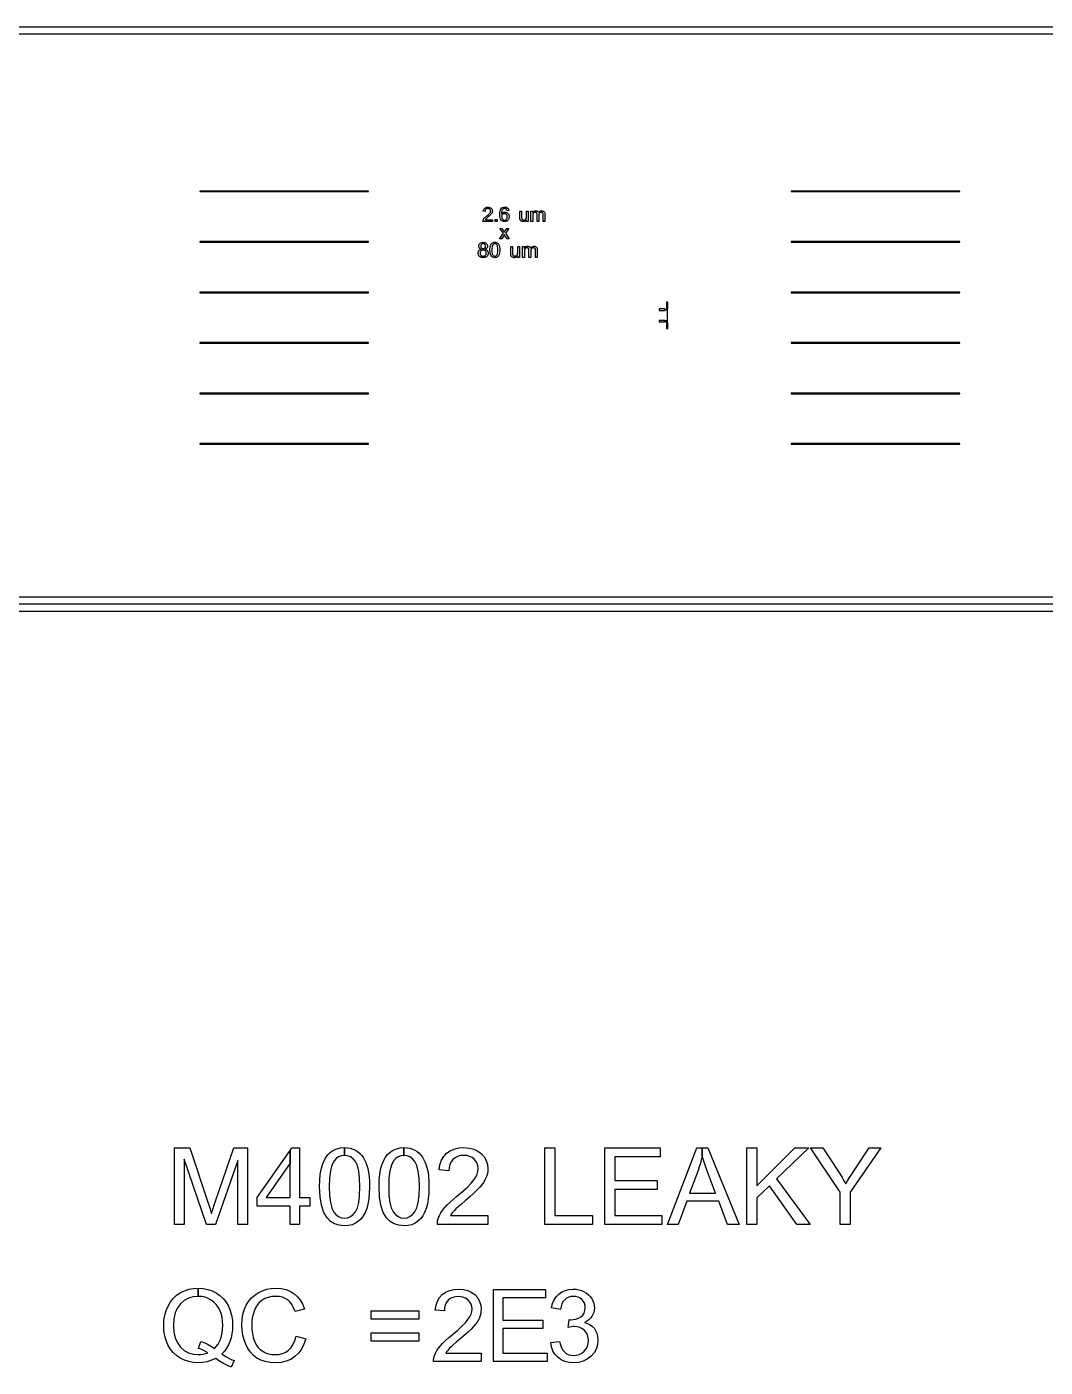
# Model space of a CAD drawing. Extents: x -47275 to 45580, y -34000 to 39989.
# Drawn here: x -3869 to 3191, y 24711 to 34000 of the extents above; entities that cross this region are included whole.
import ezdxf

# ---------------------------------------------------------------- set-up
doc = ezdxf.new("R2010")
doc.units = 0
doc.layers.add('Hybrids', color=5, linetype='CONTINUOUS')

# ---------------------------------------------------------------- blocks, each defined once
blk = doc.blocks.new('lowQ')
at = {"layer": 'Hybrids', "linetype": 'CONTINUOUS'}
for points in [[(0, 19950), (20000, 19950), (20000, 20000), (0, 20000), (0, 19950)], [(7155.223, 15700), (7155.223, 16230.686), (7260.926, 16230.686), (7386.538, 15854.934), (7394.502, 15830.318), (7401.38, 15808.96), (7407.172, 15790.861), (7411.878, 15776.381), (7416.946, 15792.309), (7423.462, 15811.856), (7431.064, 15835.024), (7440.114, 15861.45), (7567.175, 16230.686), (7661.656, 16230.686), (7661.656, 15700), (7593.962, 15700), (7593.962, 16144.169), (7439.752, 15700), (7376.403, 15700), (7222.916, 16151.771), (7222.916, 15700), (7155.223, 15700)], [(8022.565, 16230.686), (8022.565, 15886.79), (8094.241, 15886.79), (8094.241, 15827.06), (8022.565, 15827.06), (8022.565, 15700), (7957.406, 15700), (7957.406, 15827.06), (7727.176, 15827.06), (7727.176, 15886.79), (7957.406, 16213.722), (7957.406, 16126.069), (7791.25, 15886.79), (7957.406, 15886.79), (7957.406, 16126.069), (7957.406, 16213.722), (7969.352, 16230.686), (8022.565, 16230.686)], [(8333.881, 16232.858), (8354.515, 16231.772), (8373.701, 16228.514), (8391.801, 16223.084), (8408.815, 16215.482), (8424.018, 16205.708), (8438.136, 16194.486), (8450.806, 16181.092), (8462.028, 16165.889), (8471.802, 16148.875), (8480.49, 16130.051), (8488.092, 16109.417), (8494.97, 16086.973), (8500.038, 16061.634), (8503.658, 16032.312), (8505.83, 15999.008), (8506.916, 15961.723), (8505.468, 15917.197), (8501.848, 15877.016), (8496.056, 15841.54), (8487.73, 15810.77), (8476.87, 15783.621), (8463.476, 15759.729), (8447.91, 15739.095), (8430.172, 15722.081), (8409.901, 15708.325), (8387.095, 15698.553), (8361.755, 15692.761), (8333.881, 15690.951), (8297.32, 15694.209), (8265.102, 15704.705), (8237.228, 15721.719), (8213.337, 15745.973), (8190.169, 15783.983), (8173.879, 15832.852), (8164.105, 15891.857), (8160.847, 15961.723), (8161.933, 16006.248), (8165.553, 16046.43), (8171.345, 16081.905), (8180.033, 16113.037), (8190.893, 16139.825), (8203.925, 16163.717), (8219.491, 16184.35), (8237.59, 16201.726), (8257.862, 16215.12), (8280.668, 16224.894), (8306.008, 16230.686), (8333.157, 16232.801), (8333.157, 16178.92), (8311.8, 16176.386), (8292.614, 16169.147), (8275.962, 16157.201), (8261.482, 16140.911), (8246.64, 16111.227), (8236.142, 16071.77), (8229.626, 16021.814), (8227.816, 15961.723), (8229.626, 15901.631), (8235.418, 15852.762), (8244.83, 15814.752), (8258.224, 15787.603), (8274.152, 15768.417), (8292.252, 15755.023), (8312.162, 15747.059), (8333.881, 15744.525), (8355.239, 15747.059), (8375.149, 15755.385), (8392.887, 15768.779), (8409.177, 15787.965), (8422.57, 15815.114), (8431.982, 15853.124), (8437.774, 15901.993), (8439.946, 15961.723), (8437.774, 16021.452), (8431.982, 16070.684), (8422.57, 16108.693), (8409.177, 16135.843), (8392.887, 16154.667), (8374.787, 16168.061), (8354.877, 16176.024), (8333.157, 16178.92), (8333.157, 16232.801), (8333.881, 16232.858)], [(8746.194, 16232.858), (8766.828, 16231.772), (8786.014, 16228.514), (8804.114, 16223.084), (8821.128, 16215.482), (8836.331, 16205.708), (8850.449, 16194.486), (8863.119, 16181.092), (8874.341, 16165.889), (8884.115, 16148.875), (8892.803, 16130.051), (8900.405, 16109.417), (8907.283, 16086.973), (8912.351, 16061.634), (8915.971, 16032.312), (8918.143, 15999.008), (8919.229, 15961.723), (8917.781, 15917.197), (8914.161, 15877.016), (8908.369, 15841.54), (8900.043, 15810.77), (8889.183, 15783.621), (8875.789, 15759.729), (8860.223, 15739.095), (8842.485, 15722.081), (8822.214, 15708.325), (8799.408, 15698.553), (8774.068, 15692.761), (8746.194, 15690.951), (8709.633, 15694.209), (8677.415, 15704.705), (8649.541, 15721.719), (8625.65, 15745.973), (8602.482, 15783.983), (8586.192, 15832.852), (8576.418, 15891.857), (8573.16, 15961.723), (8574.246, 16006.248), (8577.866, 16046.43), (8583.658, 16081.905), (8592.346, 16113.037), (8603.206, 16139.825), (8616.238, 16163.717), (8631.804, 16184.35), (8649.903, 16201.726), (8670.175, 16215.12), (8692.981, 16224.894), (8718.321, 16230.686), (8745.47, 16232.801), (8745.47, 16178.92), (8724.113, 16176.386), (8704.927, 16169.147), (8688.275, 16157.201), (8673.795, 16140.911), (8658.953, 16111.227), (8648.455, 16071.77), (8641.939, 16021.814), (8640.129, 15961.723), (8641.939, 15901.631), (8647.731, 15852.762), (8657.143, 15814.752), (8670.537, 15787.603), (8686.465, 15768.417), (8704.565, 15755.023), (8724.475, 15747.059), (8746.194, 15744.525), (8767.552, 15747.059), (8787.462, 15755.385), (8805.2, 15768.779), (8821.49, 15787.965), (8834.883, 15815.114), (8844.295, 15853.124), (8850.087, 15901.993), (8852.259, 15961.723), (8850.087, 16021.452), (8844.295, 16070.684), (8834.883, 16108.693), (8821.49, 16135.843), (8805.2, 16154.667), (8787.1, 16168.061), (8767.19, 16176.024), (8745.47, 16178.92), (8745.47, 16232.801), (8746.194, 16232.858)], [(9327.922, 15762.625), (9327.922, 15700), (8977.147, 15700), (8977.147, 15711.583), (8978.595, 15722.805), (8981.129, 15734.027), (8984.749, 15745.249), (8992.351, 15762.987), (9002.125, 15780.725), (9013.709, 15798.1), (9027.465, 15815.838), (9043.755, 15833.576), (9063.664, 15853.124), (9086.47, 15873.758), (9112.896, 15896.201), (9152.353, 15929.505), (9185.295, 15959.551), (9210.997, 15985.614), (9229.821, 16008.42), (9242.852, 16028.692), (9252.626, 16048.602), (9258.056, 16068.15), (9260.228, 16086.973), (9258.418, 16105.435), (9252.988, 16122.449), (9244.3, 16138.015), (9232.355, 16152.133), (9217.513, 16163.717), (9200.499, 16172.043), (9181.313, 16177.11), (9160.317, 16178.92), (9137.874, 16177.11), (9117.964, 16171.681), (9100.226, 16162.993), (9085.022, 16150.685), (9072.352, 16135.119), (9063.664, 16117.019), (9058.234, 16096.023), (9056.424, 16072.494), (8989.455, 16079.372), (8995.247, 16114.485), (9005.745, 16145.255), (9020.949, 16171.319), (9041.221, 16193.4), (9065.474, 16210.414), (9093.71, 16222.722), (9125.566, 16230.324), (9161.765, 16232.858), (9197.965, 16229.962), (9230.183, 16221.998), (9258.418, 16208.966), (9282.672, 16190.504), (9301.858, 16168.061), (9315.976, 16143.083), (9324.302, 16115.571), (9327.198, 16085.525), (9326.112, 16069.598), (9323.94, 16053.67), (9319.596, 16038.104), (9314.166, 16022.9), (9306.564, 16006.972), (9296.79, 15991.044), (9284.844, 15974.755), (9270.726, 15958.103), (9252.988, 15939.279), (9230.545, 15917.559), (9203.033, 15892.581), (9170.453, 15864.708), (9143.666, 15841.902), (9122.308, 15823.078), (9106.018, 15808.236), (9095.158, 15797.738), (9087.194, 15788.689), (9079.954, 15780.001), (9073.438, 15771.313), (9067.646, 15762.625), (9327.922, 15762.625)], [(9721.315, 15700), (9721.315, 16230.686), (9791.542, 16230.686), (9791.542, 15762.625), (10052.903, 15762.625), (10052.903, 15700), (9721.315, 15700)], [(10137.972, 15700), (10137.972, 16230.686), (10521.688, 16230.686), (10521.688, 16168.061), (10208.199, 16168.061), (10208.199, 16005.524), (10501.778, 16005.524), (10501.778, 15943.261), (10208.199, 15943.261), (10208.199, 15762.625), (10533.996, 15762.625), (10533.996, 15700), (10137.972, 15700)], [(10852.19, 16230.686), (11069.387, 15700), (10989.386, 15700), (10927.485, 15860.726), (10705.581, 15860.726), (10647.3, 15700), (10572.729, 15700), (10776.532, 16230.686), (10812.732, 16230.686), (10812.732, 16174.939), (10806.94, 16149.237), (10800.424, 16123.897), (10792.822, 16098.557), (10784.134, 16073.58), (10725.853, 15917.921), (10905.765, 15917.921), (10850.38, 16064.892), (10838.434, 16096.747), (10828.298, 16125.707), (10819.61, 16151.771), (10812.732, 16174.939), (10812.732, 16230.686), (10852.19, 16230.686)], [(11122.6, 15700), (11122.6, 16230.686), (11192.827, 16230.686), (11192.827, 15967.515), (11456.36, 16230.686), (11551.565, 16230.686), (11328.938, 16015.66), (11561.339, 15700), (11468.668, 15700), (11279.706, 15968.601), (11192.827, 15883.894), (11192.827, 15700), (11122.6, 15700)], [(11769.486, 15700), (11769.486, 15924.799), (11564.958, 16230.686), (11650.39, 16230.686), (11755.006, 16070.684), (11769.124, 16048.24), (11782.88, 16025.796), (11795.912, 16003.352), (11808.944, 15980.909), (11821.252, 16002.266), (11835.37, 16025.072), (11850.211, 16048.964), (11866.863, 16074.666), (11969.67, 16230.686), (12051.481, 16230.686), (11839.714, 15924.799), (11839.714, 15700), (11769.486, 15700)], [(7253.956, 15250.682), (7285.675, 15256.821), (7319.44, 15258.867), (7319.781, 15258.843), (7319.781, 15201.91), (7284.311, 15198.499), (7251.91, 15188.949), (7222.919, 15173.26), (7196.998, 15151.091), (7175.511, 15122.442), (7160.163, 15087.994), (7150.955, 15047.067), (7148.226, 15000), (7150.955, 14953.956), (7160.163, 14913.711), (7175.17, 14878.922), (7196.316, 14850.273), (7221.896, 14827.421), (7251.228, 14811.05), (7283.629, 14801.159), (7319.781, 14798.09), (7337.176, 14798.772), (7354.229, 14801.159), (7370.6, 14805.252), (7386.63, 14811.391), (7370.6, 14820.6), (7354.57, 14828.444), (7337.858, 14834.925), (7321.146, 14840.041), (7337.176, 14888.131), (7364.461, 14878.922), (7389.359, 14868.008), (7411.528, 14855.047), (7431.651, 14840.382), (7456.889, 14870.054), (7475.307, 14906.889), (7486.221, 14950.204), (7489.972, 15000.341), (7488.608, 15029.672), (7484.515, 15056.957), (7478.035, 15082.537), (7469.168, 15106.412), (7457.571, 15127.558), (7443.588, 15146.657), (7427.217, 15162.687), (7408.799, 15176.671), (7388.335, 15187.585), (7366.507, 15195.429), (7343.656, 15200.204), (7319.781, 15201.91), (7319.781, 15258.843), (7353.206, 15256.48), (7385.266, 15250.341), (7415.62, 15240.109), (7444.27, 15225.784), (7470.191, 15207.708), (7493.042, 15186.221), (7512.483, 15161.664), (7528.854, 15133.697), (7541.473, 15103.001), (7550.682, 15070.6), (7556.139, 15036.494), (7558.185, 15000.341), (7556.821, 14969.986), (7553.41, 14941.678), (7547.612, 14914.393), (7539.427, 14889.154), (7528.854, 14865.279), (7515.893, 14843.11), (7500.545, 14822.305), (7482.81, 14803.547), (7505.32, 14788.54), (7526.807, 14775.921), (7547.612, 14765.348), (7567.735, 14757.162), (7548.294, 14711.118), (7521.35, 14722.032), (7494.406, 14736.016), (7467.462, 14752.728), (7440.859, 14772.51), (7412.21, 14758.867), (7382.196, 14748.977), (7350.818, 14743.178), (7318.076, 14741.473), (7284.652, 14743.52), (7253.274, 14749.659), (7223.26, 14759.891), (7194.952, 14774.215), (7168.69, 14791.951), (7145.839, 14813.438), (7126.057, 14837.994), (7109.686, 14866.303), (7096.384, 14896.657), (7087.176, 14929.399), (7081.719, 14963.506), (7080.013, 15000), (7081.719, 15036.153), (7087.517, 15070.6), (7096.726, 15103.342), (7110.027, 15134.72), (7126.398, 15163.028), (7146.18, 15187.926), (7169.031, 15209.413), (7195.293, 15227.148), (7223.601, 15240.791), (7253.956, 15250.682)], [(7998.363, 14925.307), (8064.529, 14908.595), (8051.91, 14870.054), (8035.198, 14836.63), (8014.393, 14807.981), (7989.495, 14784.106), (7960.846, 14765.348), (7929.468, 14752.046), (7895.021, 14743.861), (7857.503, 14741.473), (7818.963, 14743.52), (7784.175, 14749.659), (7753.138, 14759.891), (7725.853, 14774.215), (7701.978, 14792.292), (7681.173, 14814.461), (7663.438, 14840.041), (7648.772, 14869.713), (7637.176, 14901.432), (7628.991, 14934.174), (7623.875, 14968.281), (7622.51, 15003.751), (7624.216, 15041.269), (7629.673, 15076.739), (7638.881, 15109.481), (7652.183, 15139.836), (7668.554, 15167.121), (7688.336, 15190.996), (7711.187, 15211.118), (7737.108, 15228.172), (7765.416, 15241.132), (7795.089, 15250.682), (7826.126, 15256.48), (7858.527, 15258.526), (7894.338, 15256.139), (7927.422, 15248.977), (7957.435, 15237.039), (7984.72, 15220.327), (8008.254, 15199.181), (8028.036, 15174.284), (8043.724, 15145.293), (8056.003, 15112.892), (7990.86, 15097.544), (7980.969, 15122.783), (7969.373, 15144.611), (7955.73, 15162.687), (7940.382, 15177.012), (7922.647, 15187.585), (7902.865, 15195.429), (7881.037, 15200.204), (7857.162, 15201.91), (7829.195, 15199.863), (7803.956, 15194.747), (7781.105, 15186.221), (7760.641, 15174.284), (7742.565, 15159.277), (7727.558, 15141.882), (7715.621, 15122.101), (7706.412, 15099.932), (7699.25, 15076.398), (7694.475, 15052.524), (7691.405, 15028.308), (7690.723, 15004.093), (7691.746, 14973.056), (7695.157, 14944.065), (7700.955, 14917.121), (7709.141, 14892.565), (7719.714, 14870.054), (7733.015, 14850.955), (7748.704, 14834.584), (7767.121, 14821.623), (7786.903, 14811.05), (7807.708, 14803.888), (7829.536, 14799.454), (7852.046, 14798.09), (7878.649, 14799.795), (7903.206, 14805.934), (7925.716, 14815.825), (7946.18, 14830.15), (7963.574, 14847.885), (7978.24, 14869.713), (7989.836, 14895.634), (7998.363, 14925.307), (7998.363, 14925.307)], [(9281.378, 14809.004), (9281.378, 14750), (8950.887, 14750), (8950.887, 14760.914), (8952.251, 14771.487), (8954.638, 14782.06), (8958.049, 14792.633), (8965.211, 14809.345), (8974.42, 14826.057), (8985.334, 14842.428), (8998.295, 14859.14), (9013.643, 14875.852), (9032.401, 14894.27), (9053.888, 14913.711), (9078.786, 14934.857), (9115.962, 14966.234), (9146.999, 14994.543), (9171.214, 15019.099), (9188.949, 15040.586), (9201.228, 15059.686), (9210.437, 15078.444), (9215.552, 15096.862), (9217.599, 15114.597), (9215.894, 15131.992), (9210.778, 15148.022), (9202.592, 15162.687), (9191.337, 15175.989), (9177.353, 15186.903), (9161.323, 15194.747), (9143.247, 15199.522), (9123.465, 15201.228), (9102.319, 15199.522), (9083.561, 15194.406), (9066.849, 15186.221), (9052.524, 15174.625), (9040.587, 15159.959), (9032.401, 15142.906), (9027.285, 15123.124), (9025.58, 15100.955), (8962.483, 15107.435), (8967.94, 15140.518), (8977.831, 15169.509), (8992.155, 15194.065), (9011.255, 15214.87), (9034.106, 15230.9), (9060.709, 15242.496), (9090.723, 15249.659), (9124.829, 15252.046), (9158.936, 15249.318), (9189.291, 15241.814), (9215.894, 15229.536), (9238.745, 15212.142), (9256.821, 15190.996), (9270.123, 15167.462), (9277.967, 15141.541), (9280.696, 15113.233), (9279.673, 15098.226), (9277.626, 15083.219), (9273.533, 15068.554), (9268.417, 15054.229), (9261.255, 15039.222), (9252.046, 15024.215), (9240.791, 15008.867), (9227.49, 14993.178), (9210.778, 14975.443), (9189.632, 14954.979), (9163.711, 14931.446), (9133.015, 14905.184), (9107.776, 14883.697), (9087.653, 14865.962), (9072.306, 14851.978), (9062.074, 14842.087), (9054.57, 14833.56), (9047.749, 14825.375), (9041.61, 14817.189), (9036.153, 14809.004), (9281.378, 14809.004)], [(9365.484, 14750), (9365.484, 15250), (9727.012, 15250), (9727.012, 15190.996), (9431.651, 15190.996), (9431.651, 15037.858), (9708.254, 15037.858), (9708.254, 14979.195), (9431.651, 14979.195), (9431.651, 14809.004), (9738.608, 14809.004), (9738.608, 14750), (9365.484, 14750)], [(9762.687, 14881.992), (9824.079, 14890.177), (9830.218, 14865.62), (9838.062, 14845.157), (9847.953, 14828.103), (9859.891, 14814.802), (9873.192, 14804.57), (9888.199, 14797.408), (9904.229, 14793.315), (9921.964, 14791.951), (9942.769, 14793.656), (9961.869, 14799.454), (9979.263, 14808.663), (9994.952, 14821.964), (10007.912, 14837.653), (10017.462, 14855.389), (10022.919, 14874.829), (10024.966, 14896.316), (10022.919, 14916.439), (10017.803, 14934.857), (10009.277, 14951.228), (9997.339, 14965.893), (9982.333, 14977.831), (9965.961, 14986.357), (9947.203, 14991.473), (9927.08, 14993.52), (9917.53, 14992.837), (9907.298, 14991.814), (9896.043, 14989.427), (9883.765, 14986.698), (9890.586, 15040.586), (9893.315, 15040.245), (9896.043, 15039.904), (9898.431, 15039.904), (9900.477, 15039.904), (9919.577, 15040.927), (9937.653, 15045.02), (9954.706, 15051.159), (9971.077, 15060.368), (9984.72, 15071.964), (9994.611, 15086.289), (10000.409, 15103.342), (10002.455, 15123.465), (10000.75, 15139.495), (9996.657, 15154.161), (9989.495, 15167.462), (9979.604, 15179.399), (9967.326, 15188.949), (9953.342, 15195.771), (9937.653, 15199.863), (9920.6, 15201.569), (9903.206, 15199.863), (9887.517, 15195.771), (9873.533, 15188.608), (9860.914, 15179.058), (9850, 15166.098), (9841.132, 15150.75), (9834.652, 15132.333), (9830.218, 15111.528), (9768.826, 15122.442), (9775.989, 15151.432), (9787.244, 15177.012), (9801.569, 15199.181), (9819.986, 15217.94), (9841.132, 15232.605), (9864.665, 15243.52), (9890.586, 15249.659), (9919.236, 15252.046), (9939.017, 15250.682), (9958.458, 15247.612), (9976.876, 15241.814), (9994.611, 15234.311), (10010.641, 15224.761), (10024.966, 15213.506), (10036.903, 15200.887), (10047.135, 15186.562), (10054.979, 15170.873), (10060.777, 15155.184), (10064.188, 15138.813), (10065.552, 15122.101), (10064.188, 15106.071), (10061.118, 15091.064), (10055.661, 15076.739), (10048.158, 15063.097), (10038.267, 15050.477), (10026.33, 15039.222), (10012.346, 15029.331), (9996.657, 15020.805), (10017.462, 15013.983), (10035.88, 15004.775), (10051.91, 14992.837), (10065.552, 14978.172), (10076.125, 14961.118), (10083.97, 14942.019), (10088.403, 14920.873), (10090.109, 14897.681), (10087.039, 14865.962), (10078.172, 14836.971), (10063.165, 14810.368), (10042.36, 14786.494), (10016.78, 14766.371), (9988.131, 14752.387), (9956.412, 14743.861), (9921.623, 14741.132), (9889.904, 14743.52), (9861.255, 14750.682), (9835.334, 14762.96), (9812.142, 14780.354), (9792.701, 14801.159), (9778.035, 14825.375), (9767.803, 14851.978), (9762.687, 14881.992), (9762.687, 14881.992)], [(8518.622, 15043.997), (8518.622, 15101.296), (8848.772, 15101.296), (8848.772, 15043.997), (8518.622, 15043.997)], [(8518.622, 14892.223), (8518.622, 14949.522), (8848.772, 14949.522), (8848.772, 14892.223), (8518.622, 14892.223)]]:
    blk.add_lwpolyline(points, close=True, dxfattribs=at)
blk = doc.blocks.new('Al_etch_test')
at = {"layer": 'Hybrids', "linetype": 'CONTINUOUS'}
for points in [[(270, 1495), (1440, 1495), (1440, 1499), (270, 1499), (270, 1495)], [(270, 1145), (1440, 1145), (1440, 1149), (270, 1149), (270, 1145)], [(270, 795), (1440, 795), (1440, 799), (270, 799), (270, 795)], [(270, 445), (1440, 445), (1440, 449), (270, 449), (270, 445)], [(270, 95), (1440, 95), (1440, 99), (270, 99), (270, 95)], [(270, -255), (1440, -255), (1440, -251), (270, -251), (270, -255)]]:
    blk.add_lwpolyline(points, close=True, dxfattribs=at)

msp = doc.modelspace()

# ---------------------------------------------------------------- linework, layer by layer
at = {"layer": 'Hybrids', "linetype": 'CONTINUOUS'}
for points in [[(10000, 34000), (10000, 30000), (-10000, 30000), (-10000, 34000), (-9950, 34000), (-9950, 33950), (-9950, 30050), (9950, 30050), (9950, 33950), (-9950, 33950), (-9950, 34000), (10000, 34000)], [(-641.354, 32663.334), (-641.354, 32651.683), (-706.613, 32651.683), (-706.613, 32653.838), (-706.344, 32655.926), (-705.873, 32658.014), (-705.199, 32660.101), (-703.785, 32663.401), (-701.967, 32666.701), (-699.811, 32669.934), (-697.252, 32673.234), (-694.222, 32676.534), (-690.518, 32680.171), (-686.275, 32684.01), (-681.358, 32688.185), (-674.018, 32694.381), (-667.889, 32699.971), (-663.107, 32704.82), (-659.605, 32709.063), (-657.181, 32712.834), (-655.362, 32716.538), (-654.352, 32720.175), (-653.948, 32723.677), (-654.285, 32727.112), (-655.295, 32730.277), (-656.911, 32733.173), (-659.134, 32735.799), (-661.895, 32737.955), (-665.06, 32739.504), (-668.63, 32740.446), (-672.536, 32740.783), (-676.711, 32740.446), (-680.415, 32739.436), (-683.715, 32737.82), (-686.544, 32735.53), (-688.901, 32732.634), (-690.518, 32729.267), (-691.528, 32725.361), (-691.864, 32720.983), (-704.324, 32722.263), (-703.246, 32728.795), (-701.293, 32734.52), (-698.464, 32739.369), (-694.693, 32743.477), (-690.181, 32746.642), (-684.928, 32748.932), (-679.001, 32750.346), (-672.266, 32750.818), (-665.532, 32750.279), (-659.538, 32748.797), (-654.285, 32746.373), (-649.773, 32742.938), (-646.203, 32738.763), (-643.577, 32734.116), (-642.028, 32728.997), (-641.489, 32723.408), (-641.691, 32720.444), (-642.095, 32717.481), (-642.903, 32714.585), (-643.913, 32711.757), (-645.328, 32708.793), (-647.146, 32705.83), (-649.369, 32702.799), (-651.995, 32699.701), (-655.295, 32696.199), (-659.471, 32692.159), (-664.589, 32687.512), (-670.65, 32682.326), (-675.634, 32678.083), (-679.607, 32674.581), (-682.638, 32671.82), (-684.658, 32669.867), (-686.14, 32668.183), (-687.487, 32666.567), (-688.699, 32664.95), (-689.777, 32663.334), (-641.354, 32663.334)], [(-562.626, 32750.077), (-555.15, 32750.818), (-549.628, 32750.346), (-544.577, 32749.134), (-540.064, 32747.114), (-536.091, 32744.285), (-532.791, 32740.648), (-530.164, 32736.473), (-528.279, 32731.624), (-527.134, 32726.236), (-539.189, 32725.293), (-540.132, 32728.593), (-541.142, 32731.422), (-542.421, 32733.779), (-543.768, 32735.665), (-546.395, 32737.887), (-549.291, 32739.504), (-552.456, 32740.514), (-555.891, 32740.85), (-558.719, 32740.648), (-561.346, 32740.042), (-563.838, 32739.032), (-566.06, 32737.618), (-568.821, 32735.261), (-571.179, 32732.432), (-573.334, 32729.132), (-575.085, 32725.428), (-576.566, 32720.983), (-577.644, 32715.663), (-578.317, 32709.534), (-578.519, 32702.597), (-576.23, 32705.695), (-573.671, 32708.389), (-570.909, 32710.612), (-567.811, 32712.497), (-564.646, 32713.912), (-561.346, 32714.922), (-557.979, 32715.528), (-556.968, 32715.587), (-556.968, 32705.022), (-560.942, 32704.618), (-564.579, 32703.54), (-567.946, 32701.654), (-570.909, 32699.095), (-573.468, 32695.93), (-575.219, 32692.293), (-576.297, 32688.185), (-576.634, 32683.673), (-576.499, 32680.575), (-576.028, 32677.544), (-575.219, 32674.581), (-574.007, 32671.685), (-572.593, 32668.991), (-570.842, 32666.634), (-568.821, 32664.614), (-566.532, 32662.93), (-564.175, 32661.583), (-561.683, 32660.707), (-559.124, 32660.101), (-556.497, 32659.967), (-552.793, 32660.303), (-549.358, 32661.516), (-546.193, 32663.401), (-543.297, 32666.163), (-540.94, 32669.53), (-539.189, 32673.436), (-538.179, 32677.948), (-537.775, 32682.999), (-538.179, 32687.781), (-539.189, 32692.091), (-540.872, 32695.863), (-543.23, 32699.095), (-546.193, 32701.654), (-549.426, 32703.54), (-553.062, 32704.618), (-556.968, 32705.022), (-556.968, 32715.587), (-554.544, 32715.73), (-548.752, 32715.124), (-543.364, 32713.44), (-538.448, 32710.679), (-533.936, 32706.773), (-530.232, 32701.991), (-527.538, 32696.536), (-525.921, 32690.475), (-525.383, 32683.74), (-525.652, 32679.161), (-526.393, 32674.716), (-527.672, 32670.473), (-529.423, 32666.432), (-531.646, 32662.661), (-534.205, 32659.361), (-537.101, 32656.532), (-540.401, 32654.242), (-544.038, 32652.356), (-547.877, 32651.01), (-551.985, 32650.201), (-556.295, 32649.999), (-563.568, 32650.673), (-570.101, 32652.761), (-575.893, 32656.195), (-581.011, 32661.112), (-585.254, 32667.577), (-588.217, 32675.861), (-590.036, 32685.963), (-590.575, 32697.883), (-589.968, 32711.218), (-587.948, 32722.599), (-584.648, 32732.028), (-580.001, 32739.504), (-575.017, 32744.42), (-569.226, 32747.989), (-562.626, 32750.077)], [(-403.848, 32651.683), (-403.848, 32662.189), (-408.428, 32656.869), (-413.748, 32653.097), (-419.809, 32650.808), (-426.544, 32650.067), (-429.709, 32650.201), (-432.673, 32650.673), (-435.636, 32651.414), (-438.397, 32652.491), (-440.956, 32653.771), (-443.179, 32655.185), (-445.065, 32656.801), (-446.546, 32658.552), (-447.826, 32660.505), (-448.836, 32662.661), (-449.644, 32665.018), (-450.25, 32667.577), (-450.587, 32669.597), (-450.856, 32672.156), (-450.991, 32675.254), (-450.991, 32678.891), (-450.991, 32723.206), (-438.869, 32723.206), (-438.869, 32683.538), (-438.869, 32679.161), (-438.734, 32675.591), (-438.465, 32672.763), (-438.128, 32670.742), (-437.454, 32668.452), (-436.377, 32666.432), (-435.03, 32664.681), (-433.279, 32663.199), (-431.326, 32661.987), (-429.171, 32661.179), (-426.746, 32660.64), (-424.12, 32660.505), (-421.493, 32660.64), (-418.867, 32661.179), (-416.375, 32662.054), (-413.883, 32663.267), (-411.728, 32664.748), (-409.842, 32666.567), (-408.36, 32668.587), (-407.148, 32670.877), (-406.273, 32673.571), (-405.667, 32676.803), (-405.263, 32680.575), (-405.128, 32684.885), (-405.128, 32723.206), (-393.005, 32723.206), (-393.005, 32651.683), (-403.848, 32651.683)], [(-374.013, 32651.683), (-374.013, 32723.206), (-363.171, 32723.206), (-363.171, 32713.171), (-361.352, 32715.663), (-359.264, 32717.885), (-356.907, 32719.838), (-354.213, 32721.589), (-351.385, 32723.004), (-348.287, 32724.014), (-344.987, 32724.62), (-341.485, 32724.822), (-337.713, 32724.553), (-334.279, 32723.946), (-331.248, 32722.936), (-328.487, 32721.522), (-326.13, 32719.703), (-324.177, 32717.548), (-322.56, 32715.057), (-321.281, 32712.295), (-316.769, 32717.75), (-311.515, 32721.657), (-305.724, 32724.014), (-299.191, 32724.822), (-294.207, 32724.418), (-289.83, 32723.34), (-286.058, 32721.455), (-282.826, 32718.895), (-280.334, 32715.528), (-278.583, 32711.42), (-277.505, 32706.503), (-277.101, 32700.779), (-277.101, 32651.683), (-289.156, 32651.683), (-289.156, 32696.738), (-289.291, 32700.105), (-289.493, 32702.934), (-289.897, 32705.291), (-290.368, 32707.177), (-291.109, 32708.659), (-292.052, 32710.073), (-293.197, 32711.285), (-294.611, 32712.363), (-296.228, 32713.171), (-297.979, 32713.777), (-299.864, 32714.181), (-301.885, 32714.316), (-305.522, 32713.979), (-308.822, 32713.036), (-311.785, 32711.42), (-314.411, 32709.265), (-316.634, 32706.369), (-318.183, 32702.732), (-319.126, 32698.355), (-319.395, 32693.236), (-319.395, 32651.683), (-331.518, 32651.683), (-331.518, 32698.152), (-331.72, 32701.924), (-332.258, 32705.224), (-333.201, 32707.985), (-334.481, 32710.275), (-336.232, 32712.026), (-338.387, 32713.306), (-341.081, 32714.046), (-344.179, 32714.316), (-346.738, 32714.114), (-349.162, 32713.642), (-351.452, 32712.767), (-353.675, 32711.622), (-355.695, 32710.073), (-357.446, 32708.254), (-358.86, 32706.167), (-359.938, 32703.742), (-360.813, 32700.846), (-361.42, 32697.412), (-361.824, 32693.371), (-361.891, 32688.791), (-361.891, 32651.683), (-374.013, 32651.683)], [(-621.554, 32651.683), (-621.554, 32665.489), (-607.748, 32665.489), (-607.748, 32651.683), (-621.554, 32651.683)], [(-591.302, 32531.683), (-565.171, 32568.859), (-589.349, 32603.206), (-574.196, 32603.206), (-563.218, 32586.436), (-561.804, 32584.079), (-560.457, 32581.991), (-559.312, 32580.105), (-558.234, 32578.422), (-556.82, 32580.577), (-555.406, 32582.597), (-554.059, 32584.483), (-552.779, 32586.301), (-540.724, 32603.206), (-526.245, 32603.206), (-550.961, 32569.532), (-524.359, 32531.683), (-539.243, 32531.683), (-553.924, 32553.908), (-557.83, 32559.901), (-576.62, 32531.683), (-591.302, 32531.683)], [(-705.546, 32506.902), (-705.403, 32506.891), (-705.403, 32496.323), (-708.977, 32495.965), (-712.193, 32495.108), (-715.052, 32493.607), (-717.626, 32491.605), (-719.77, 32489.103), (-721.271, 32486.387), (-722.201, 32483.456), (-722.486, 32480.311), (-722.201, 32476.737), (-721.343, 32473.521), (-719.842, 32470.661), (-717.697, 32468.16), (-715.124, 32466.087), (-712.193, 32464.586), (-708.905, 32463.728), (-705.617, 32463.47), (-705.617, 32452.934), (-709.977, 32452.505), (-713.98, 32451.433), (-717.554, 32449.503), (-720.699, 32446.93), (-723.344, 32443.713), (-725.203, 32440.139), (-726.275, 32436.208), (-726.632, 32431.919), (-726.489, 32429.131), (-725.989, 32426.487), (-725.203, 32423.842), (-724.059, 32421.269), (-722.629, 32418.838), (-720.842, 32416.694), (-718.698, 32414.835), (-716.268, 32413.263), (-713.694, 32411.976), (-710.978, 32411.118), (-708.119, 32410.618), (-705.188, 32410.475), (-700.828, 32410.832), (-696.825, 32411.905), (-693.18, 32413.763), (-689.963, 32416.408), (-687.39, 32419.553), (-685.46, 32423.127), (-684.387, 32427.058), (-683.959, 32431.49), (-684.387, 32435.922), (-685.531, 32439.925), (-687.461, 32443.57), (-690.177, 32446.859), (-693.465, 32449.503), (-697.111, 32451.362), (-701.185, 32452.505), (-705.617, 32452.934), (-705.617, 32463.47), (-705.26, 32463.442), (-701.757, 32463.728), (-698.541, 32464.586), (-695.681, 32466.015), (-693.108, 32468.088), (-691.035, 32470.519), (-689.534, 32473.306), (-688.676, 32476.308), (-688.319, 32479.597), (-688.676, 32482.956), (-689.605, 32486.101), (-691.107, 32488.889), (-693.251, 32491.462), (-695.896, 32493.535), (-698.755, 32495.108), (-701.972, 32495.965), (-705.403, 32496.323), (-705.403, 32506.891), (-699.041, 32506.402), (-693.18, 32504.901), (-688.033, 32502.399), (-683.458, 32498.896), (-679.813, 32494.679), (-677.239, 32490.033), (-675.667, 32484.958), (-675.095, 32479.525), (-675.381, 32475.951), (-676.096, 32472.663), (-677.311, 32469.589), (-678.955, 32466.802), (-681.099, 32464.228), (-683.744, 32462.012), (-686.889, 32460.082), (-690.535, 32458.51), (-686.031, 32456.651), (-682.1, 32454.364), (-678.741, 32451.576), (-675.881, 32448.36), (-673.665, 32444.643), (-672.093, 32440.64), (-671.164, 32436.279), (-670.806, 32431.633), (-671.449, 32425.129), (-673.237, 32419.267), (-676.167, 32413.835), (-680.313, 32409.045), (-685.46, 32405.043), (-691.321, 32402.183), (-697.969, 32400.468), (-705.331, 32399.896), (-712.765, 32400.468), (-719.341, 32402.183), (-725.274, 32405.043), (-730.349, 32409.045), (-734.567, 32413.906), (-737.497, 32419.339), (-739.284, 32425.343), (-739.856, 32431.991), (-739.57, 32436.851), (-738.57, 32441.355), (-736.997, 32445.429), (-734.71, 32449.074), (-731.85, 32452.22), (-728.419, 32454.864), (-724.488, 32456.937), (-719.913, 32458.51), (-723.702, 32460.082), (-726.918, 32462.012), (-729.634, 32464.3), (-731.779, 32466.873), (-733.494, 32469.661), (-734.71, 32472.806), (-735.424, 32476.165), (-735.639, 32479.882), (-735.138, 32485.315), (-733.637, 32490.39), (-731.064, 32494.965), (-727.419, 32499.111), (-722.987, 32502.47), (-717.84, 32504.901), (-712.05, 32506.402), (-705.546, 32506.902)], [(-624.13, 32506.902), (-620.055, 32506.688), (-616.267, 32506.044), (-612.693, 32504.972), (-609.333, 32503.471), (-606.331, 32501.541), (-603.543, 32499.325), (-601.041, 32496.68), (-598.826, 32493.678), (-596.896, 32490.319), (-595.18, 32486.602), (-593.679, 32482.527), (-592.321, 32478.095), (-591.32, 32473.092), (-590.605, 32467.302), (-590.176, 32460.726), (-589.962, 32453.363), (-590.248, 32444.571), (-590.963, 32436.637), (-592.106, 32429.632), (-593.75, 32423.556), (-595.895, 32418.195), (-598.54, 32413.477), (-601.613, 32409.403), (-605.116, 32406.043), (-609.119, 32403.327), (-613.622, 32401.397), (-618.626, 32400.253), (-624.13, 32399.896), (-631.349, 32400.539), (-637.711, 32402.612), (-643.215, 32405.972), (-647.933, 32410.761), (-652.507, 32418.266), (-655.724, 32427.916), (-657.654, 32439.568), (-658.297, 32453.363), (-658.083, 32462.155), (-657.368, 32470.09), (-656.224, 32477.095), (-654.509, 32483.242), (-652.364, 32488.532), (-649.791, 32493.249), (-646.717, 32497.324), (-643.143, 32500.755), (-639.14, 32503.399), (-634.637, 32505.329), (-629.634, 32506.473), (-624.273, 32506.891), (-624.273, 32496.251), (-628.49, 32495.751), (-632.278, 32494.321), (-635.566, 32491.963), (-638.426, 32488.746), (-641.356, 32482.885), (-643.429, 32475.093), (-644.716, 32465.229), (-645.073, 32453.363), (-644.716, 32441.498), (-643.572, 32431.848), (-641.714, 32424.342), (-639.069, 32418.981), (-635.924, 32415.193), (-632.35, 32412.548), (-628.418, 32410.975), (-624.13, 32410.475), (-619.912, 32410.975), (-615.981, 32412.619), (-612.478, 32415.264), (-609.262, 32419.053), (-606.617, 32424.414), (-604.758, 32431.919), (-603.615, 32441.569), (-603.186, 32453.363), (-603.615, 32465.157), (-604.758, 32474.879), (-606.617, 32482.384), (-609.262, 32487.745), (-612.478, 32491.462), (-616.052, 32494.107), (-619.984, 32495.68), (-624.273, 32496.251), (-624.273, 32506.891), (-624.13, 32506.902)], [(-464.318, 32401.683), (-464.318, 32412.834), (-469.179, 32407.187), (-474.826, 32403.184), (-481.259, 32400.754), (-488.407, 32399.968), (-491.767, 32400.11), (-494.912, 32400.611), (-498.057, 32401.397), (-500.988, 32402.541), (-503.704, 32403.899), (-506.063, 32405.4), (-508.064, 32407.115), (-509.637, 32408.974), (-510.995, 32411.047), (-512.067, 32413.334), (-512.925, 32415.836), (-513.568, 32418.552), (-513.926, 32420.697), (-514.212, 32423.413), (-514.355, 32426.701), (-514.355, 32430.561), (-514.355, 32477.595), (-501.488, 32477.595), (-501.488, 32435.493), (-501.488, 32430.847), (-501.345, 32427.058), (-501.059, 32424.056), (-500.702, 32421.912), (-499.987, 32419.482), (-498.843, 32417.337), (-497.414, 32415.479), (-495.555, 32413.906), (-493.482, 32412.619), (-491.195, 32411.762), (-488.622, 32411.19), (-485.834, 32411.047), (-483.046, 32411.19), (-480.259, 32411.762), (-477.614, 32412.691), (-474.969, 32413.978), (-472.682, 32415.55), (-470.68, 32417.48), (-469.108, 32419.625), (-467.821, 32422.055), (-466.892, 32424.914), (-466.248, 32428.345), (-465.82, 32432.348), (-465.677, 32436.923), (-465.677, 32477.595), (-452.81, 32477.595), (-452.81, 32401.683), (-464.318, 32401.683)], [(-432.653, 32401.683), (-432.653, 32477.595), (-421.144, 32477.595), (-421.144, 32466.945), (-419.214, 32469.589), (-416.998, 32471.948), (-414.497, 32474.021), (-411.637, 32475.88), (-408.635, 32477.381), (-405.347, 32478.453), (-401.845, 32479.096), (-398.128, 32479.311), (-394.125, 32479.025), (-390.479, 32478.381), (-387.263, 32477.309), (-384.332, 32475.808), (-381.83, 32473.878), (-379.757, 32471.591), (-378.042, 32468.946), (-376.684, 32466.015), (-371.894, 32471.805), (-366.319, 32475.951), (-360.172, 32478.453), (-353.238, 32479.311), (-347.949, 32478.882), (-343.302, 32477.738), (-339.299, 32475.737), (-335.868, 32473.02), (-333.224, 32469.446), (-331.365, 32465.086), (-330.221, 32459.868), (-329.792, 32453.792), (-329.792, 32401.683), (-342.587, 32401.683), (-342.587, 32449.503), (-342.73, 32453.077), (-342.945, 32456.079), (-343.374, 32458.581), (-343.874, 32460.583), (-344.66, 32462.155), (-345.661, 32463.656), (-346.876, 32464.943), (-348.377, 32466.087), (-350.093, 32466.945), (-351.951, 32467.588), (-353.953, 32468.017), (-356.097, 32468.16), (-359.957, 32467.802), (-363.46, 32466.802), (-366.605, 32465.086), (-369.393, 32462.799), (-371.751, 32459.725), (-373.395, 32455.865), (-374.396, 32451.219), (-374.682, 32445.786), (-374.682, 32401.683), (-387.549, 32401.683), (-387.549, 32451.004), (-387.763, 32455.007), (-388.335, 32458.51), (-389.336, 32461.441), (-390.694, 32463.871), (-392.552, 32465.729), (-394.84, 32467.087), (-397.699, 32467.874), (-400.987, 32468.16), (-403.703, 32467.945), (-406.276, 32467.445), (-408.707, 32466.516), (-411.066, 32465.3), (-413.21, 32463.656), (-415.068, 32461.726), (-416.57, 32459.511), (-417.713, 32456.937), (-418.643, 32453.864), (-419.286, 32450.218), (-419.715, 32445.929), (-419.786, 32441.069), (-419.786, 32401.683), (-432.653, 32401.683)], [(566, 32051), (576, 32051), (576, 32091), (566, 32091), (566, 32051)], [(569.7, 32040), (572.3, 32040), (572.3, 32051), (569.7, 32051), (569.7, 32040)], [(515, 32035), (555, 32035), (555, 32045), (515, 32045), (515, 32035)], [(515, 31955), (555, 31955), (555, 31965), (515, 31965), (515, 31955)], [(555, 32038.7), (570, 32038.7), (570, 32041.3), (555, 32041.3), (555, 32038.7)], [(555, 31958.7), (570, 31958.7), (570, 31961.3), (555, 31961.3), (555, 31958.7)], [(569.7, 31960), (572.3, 31960), (572.3, 32040), (569.7, 32040), (569.7, 31960)], [(569.7, 31949), (572.3, 31949), (572.3, 31960), (569.7, 31960), (569.7, 31949)], [(566, 31909), (576, 31909), (576, 31949), (566, 31949), (566, 31909)]]:
    msp.add_lwpolyline(points, close=True, dxfattribs=at)

# ---------------------------------------------------------------- block references
for name, p in [('Al_etch_test', (-2940, 31362.59)), ('Al_etch_test', (1160, 31362.59)), ('lowQ', (-10000, 10000))]:
    msp.add_blockref(name, p)

doc.saveas('drawing.dxf')
